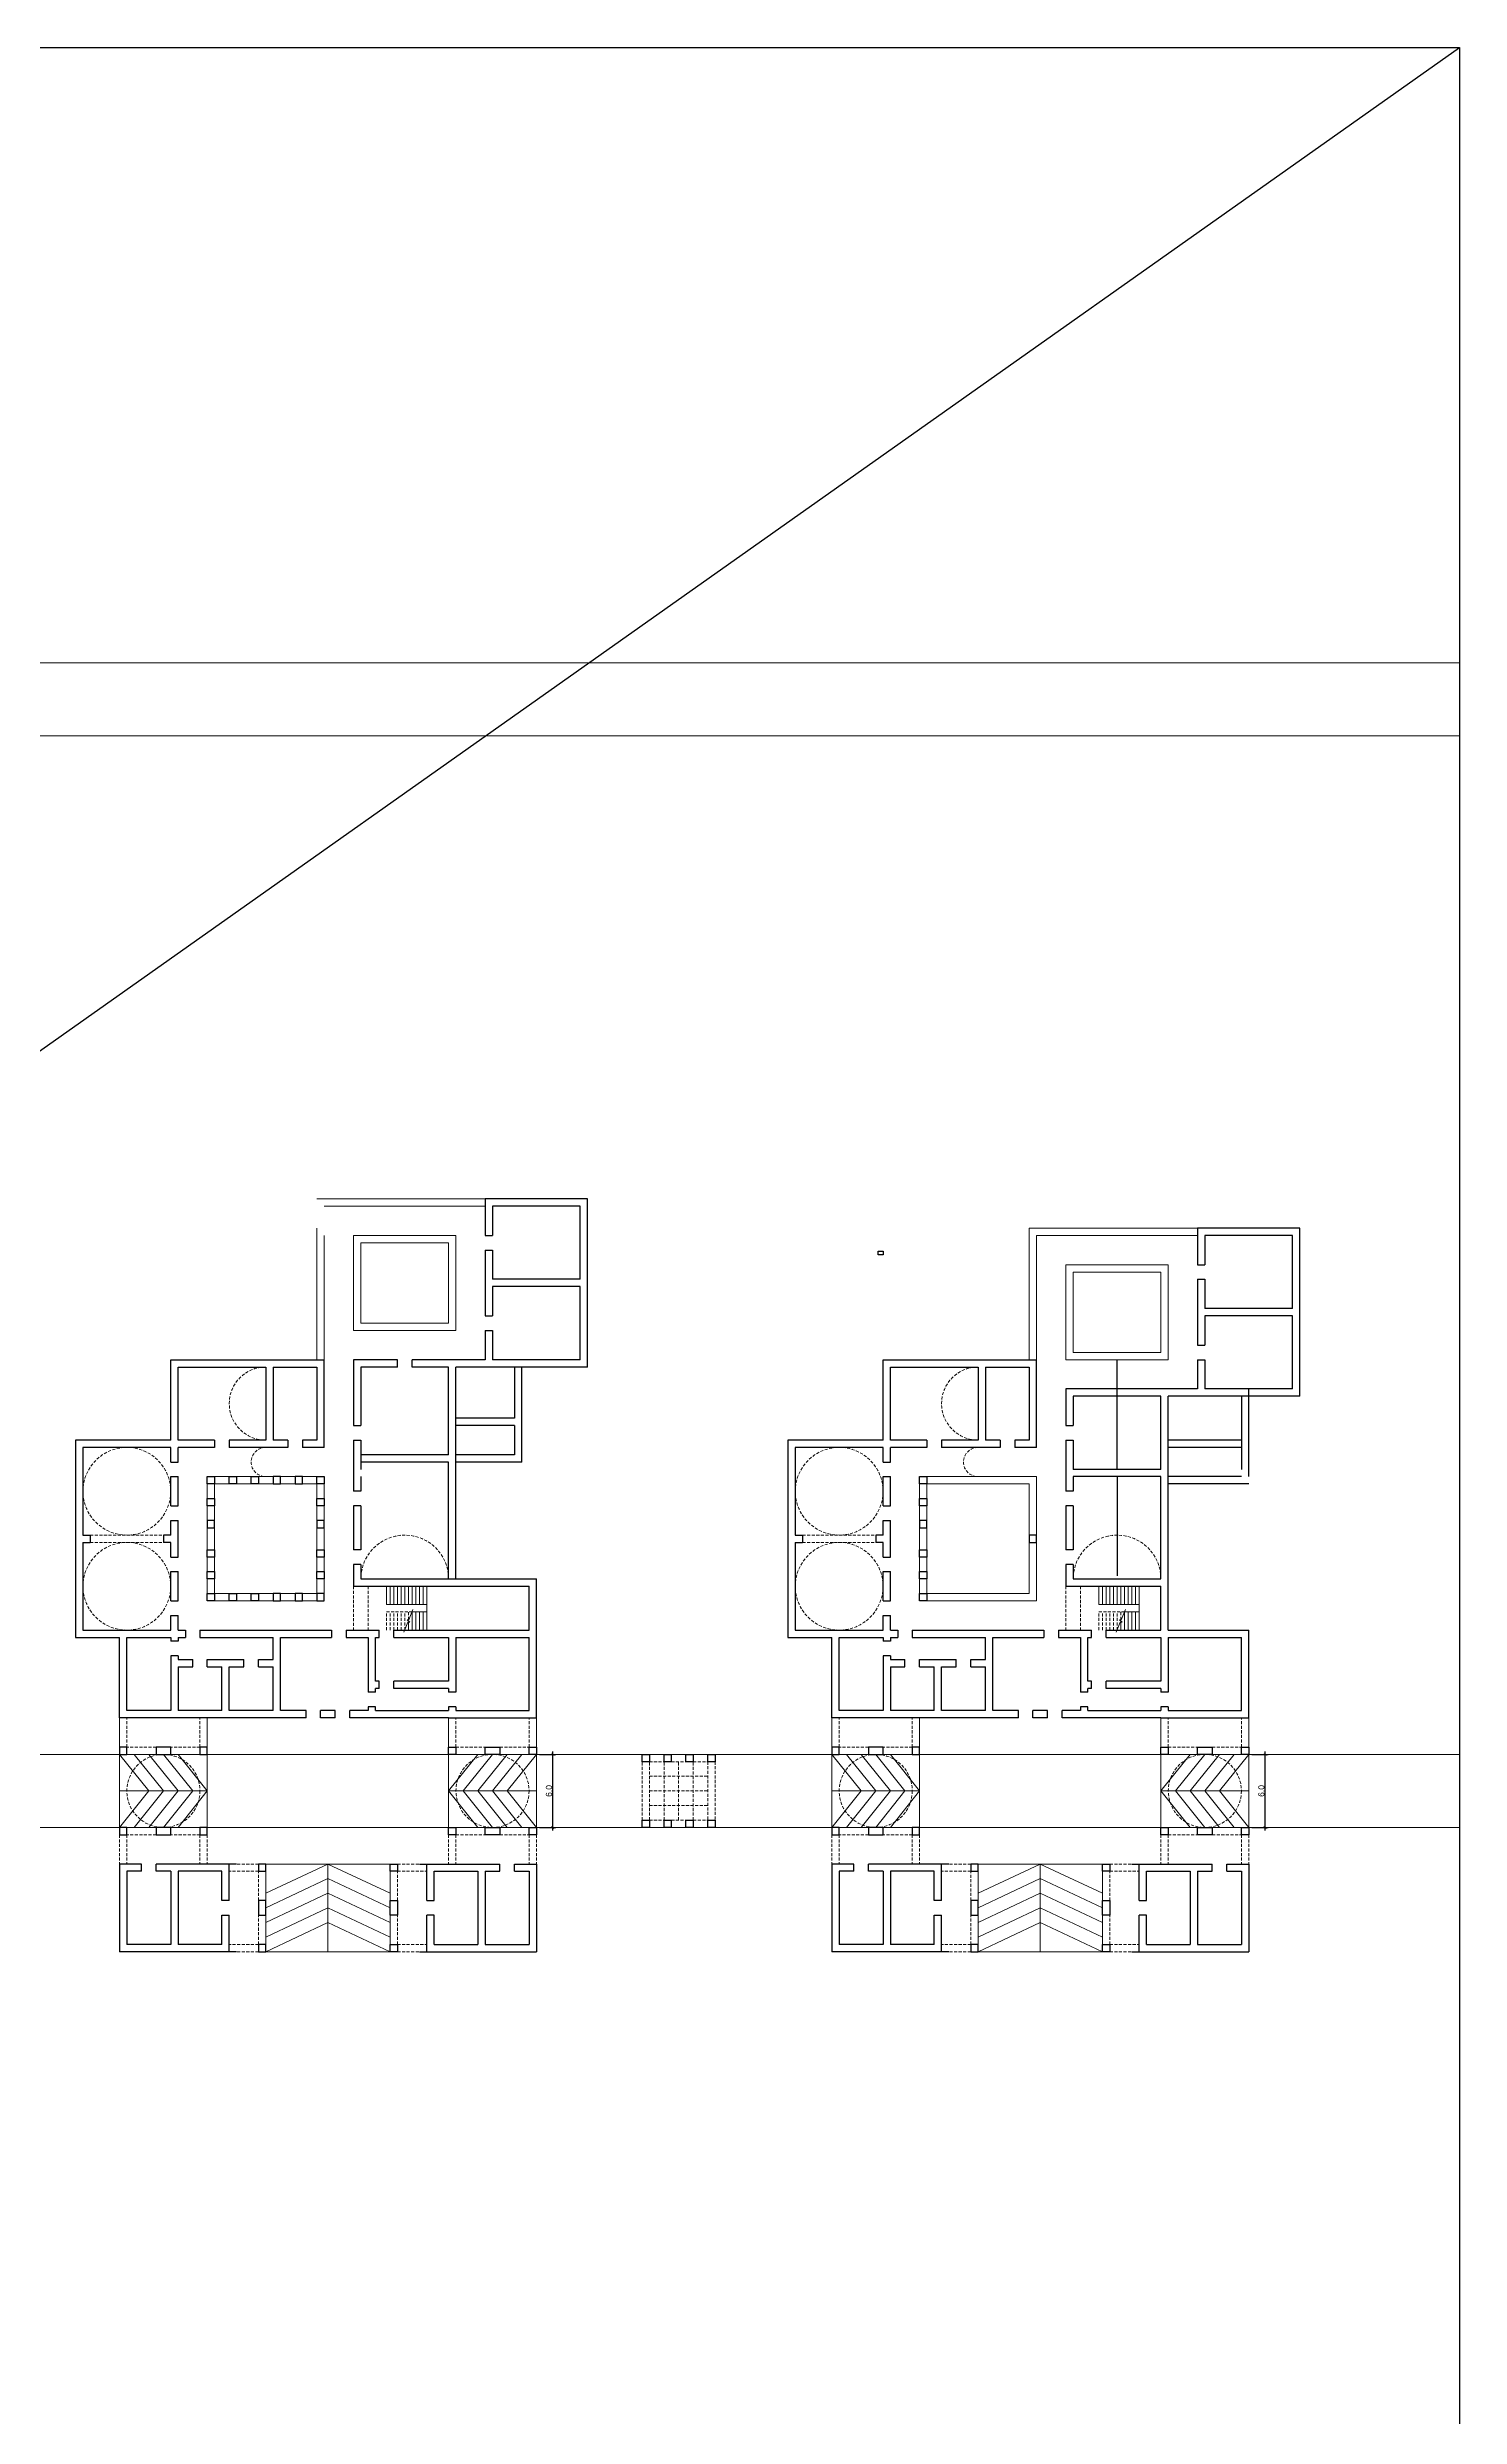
# Model space of a CAD drawing. Header units: millimetres. Extents: x 19 to 1404, y 22 to 319.
# Drawn here: x 1287.9 to 1403.8, y 124.1 to 318.6 of the extents above; entities that cross this region are included whole.
import ezdxf

# ---------------------------------------------------------------- set-up
doc = ezdxf.new("R2010")
doc.units = ezdxf.units.MM
doc.linetypes.add('HIDDEN', pattern=[0.375, 0.25, -0.125])
for name, color, linetype, lineweight in [('Above', 31, 'Continuous', 15), ('Elevation 1', 41, 'Continuous', 15), ('Road', 252, 'Continuous', 13), ('Wall', 42, 'Continuous', 30)]:
    doc.layers.add(name, color=color, linetype=linetype, lineweight=lineweight)
doc.styles.add('1', font='arial.ttf')
doc.dimstyles.new('A3-100', dxfattribs={"dimtxt": 0.5, "dimasz": 0.25, "dimexe": 0.25, "dimexo": 0.25, "dimgap": 0.05, "dimtad": 1, "dimdec": 1, "dimzin": 0, "dimdsep": 46, "dimtxsty": '1', "dimblk": 'ARCHTICK', "dimcen": 0.1, "dimdle": 0.25, "dimclrd": 256, "dimclre": 256, "dimclrt": 256, "dimadec": 0, "dimazin": 0, "dimtfac": 1, "dimtdec": 1, "dimtofl": 0, "dimtmove": 0, "dimatfit": 3, "dimldrblk": 'ARCHTICK', "dimfxl": 1, "dimtfillclr": 256, "dimtolj": 1, "dimtzin": 0, "dimarcsym": 0})

# ---------------------------------------------------------------- blocks, each defined once
blk = doc.blocks.new('_ArchTick')
at = {"color": 0, "linetype": 'ByBlock', "const_width": 0.15}
blk.add_lwpolyline([(-0.5, -0.5), (0.5, 0.5)], dxfattribs=at)
blk = doc.blocks.new('*D13')
at = {"layer": 'Defpoints', "color": 0, "transparency": 16777216}
for p in [(1328.02, 178.47), (1329.36, 178.47), (1328.02, 172.47)]:
    blk.add_point(p, dxfattribs=at)
at = {"layer": 'Wall', "lineweight": -2, "transparency": 16777216}
for p, q in [((1328.27, 178.47), (1329.61, 178.47)), ((1329.36, 172.22), (1329.36, 178.72)), ((1328.27, 172.47), (1329.61, 172.47))]:
    blk.add_line(p, q, dxfattribs=at)
at = {"layer": 'Wall', "lineweight": -2, "transparency": 16777216, "xscale": 0.25, "yscale": 0.25, "zscale": 0.25}
for p, rotation in [((1329.36, 178.47), 90), ((1329.36, 172.47), 270)]:
    blk.add_blockref('_ArchTick', p, dxfattribs=dict(at, rotation=rotation))
at = {"layer": 'Wall', "transparency": 16777216, "insert": (1329.05, 175.47), "char_height": 0.5, "attachment_point": 5, "rotation": 90, "style": '1'}
blk.add_mtext('\\A1;6.0', dxfattribs=at)
blk = doc.blocks.new('*D25')
at = {"layer": 'Defpoints', "color": 0, "transparency": 16777216}
for p in [(1386.46, 178.47), (1387.8, 178.47), (1386.46, 172.47)]:
    blk.add_point(p, dxfattribs=at)
at = {"layer": 'Wall', "lineweight": -2, "transparency": 16777216}
for p, q in [((1386.71, 178.47), (1388.05, 178.47)), ((1387.8, 172.22), (1387.8, 178.72)), ((1386.71, 172.47), (1388.05, 172.47))]:
    blk.add_line(p, q, dxfattribs=at)
at = {"layer": 'Wall', "lineweight": -2, "transparency": 16777216, "xscale": 0.25, "yscale": 0.25, "zscale": 0.25}
for p, rotation in [((1387.8, 178.47), 90), ((1387.8, 172.47), 270)]:
    blk.add_blockref('_ArchTick', p, dxfattribs=dict(at, rotation=rotation))
at = {"layer": 'Wall', "transparency": 16777216, "insert": (1387.5, 175.47), "char_height": 0.5, "attachment_point": 5, "rotation": 90, "style": '1'}
blk.add_mtext('\\A1;6.0', dxfattribs=at)

msp = doc.modelspace()

# ---------------------------------------------------------------- linework, layer by layer
for p, q in [((983.76, 318.6), (1403.76, 318.6)), ((983.76, 21.6), (1403.76, 318.6)), ((1403.76, 318.6), (1403.76, 21.6))]:
    msp.add_line(p, q)
msp.add_lwpolyline([(1356.05, 219.78), (1356.47, 219.78), (1356.47, 219.49), (1356.05, 219.49)], close=True)
at = {"layer": 'Above', "linetype": 'HIDDEN'}
for p, q in [((1291.42, 196.47), (1297.36, 196.47)), ((1349.86, 196.47), (1355.8, 196.47)), ((1291.42, 195.87), (1297.42, 195.87)), ((1349.86, 195.87), (1355.86, 195.87)), ((1313.02, 192.27), (1313.02, 188.67)), ((1314.22, 192.27), (1314.22, 188.67)), ((1371.46, 192.27), (1371.46, 188.67)), ((1372.66, 192.27), (1372.66, 188.67)), ((1294.42, 179.07), (1294.42, 181.47)), ((1300.42, 179.07), (1300.42, 181.47)), ((1321.42, 179.07), (1321.42, 181.47)), ((1327.42, 179.07), (1327.42, 181.47)), ((1352.86, 179.07), (1352.86, 181.47)), ((1358.86, 179.07), (1358.86, 181.47)), ((1379.86, 179.07), (1379.86, 181.47)), ((1385.86, 179.07), (1385.86, 181.47)), ((1296.82, 179.07), (1294.42, 179.07)), ((1300.42, 179.07), (1298.02, 179.07)), ((1321.42, 179.07), (1323.82, 179.07)), ((1325.02, 179.07), (1327.42, 179.07)), ((1355.26, 179.07), (1352.86, 179.07)), ((1358.86, 179.07), (1356.46, 179.07)), ((1379.86, 179.07), (1382.26, 179.07)), ((1383.46, 179.07), (1385.86, 179.07)), ((1321.42, 178.47), (1323.82, 178.47)), ((1325.02, 178.47), (1327.42, 178.47)), ((1336.69, 173.07), (1336.69, 177.87)), ((1337.29, 178.47), (1338.49, 178.47)), ((1337.29, 173.07), (1337.29, 177.87)), ((1337.29, 177.87), (1338.49, 177.87)), ((1338.49, 173.07), (1338.49, 177.87)), ((1339.09, 178.47), (1340.29, 178.47)), ((1339.09, 177.87), (1340.29, 177.87)), ((1339.69, 173.07), (1339.69, 177.87)), ((1340.89, 178.47), (1342.09, 178.47)), ((1340.89, 177.87), (1342.09, 177.87)), ((1340.89, 173.07), (1340.89, 177.87)), ((1342.09, 177.87), (1342.09, 173.07)), ((1342.69, 177.87), (1342.69, 173.07)), ((1379.86, 178.47), (1382.26, 178.47)), ((1383.46, 178.47), (1385.86, 178.47)), ((1337.29, 176.67), (1342.09, 176.67)), ((1337.29, 175.47), (1342.09, 175.47)), ((1337.29, 174.27), (1342.09, 174.27)), ((1293.82, 171.87), (1293.82, 169.47)), ((1296.82, 171.87), (1294.42, 171.87)), ((1294.42, 171.87), (1294.42, 169.47)), ((1300.42, 171.87), (1298.02, 171.87)), ((1300.42, 171.87), (1300.42, 169.47)), ((1301.02, 171.87), (1301.02, 169.47)), ((1320.82, 171.87), (1320.82, 169.47)), ((1321.42, 171.87), (1323.82, 171.87)), ((1321.42, 171.87), (1321.42, 169.47)), ((1325.02, 171.87), (1327.42, 171.87)), ((1327.42, 171.87), (1327.42, 169.47)), ((1328.02, 171.87), (1328.02, 169.47)), ((1337.29, 173.07), (1338.49, 173.07)), ((1337.29, 172.47), (1338.49, 172.47)), ((1339.09, 173.07), (1340.29, 173.07)), ((1339.09, 172.47), (1340.29, 172.47)), ((1340.89, 173.07), (1342.09, 173.07)), ((1340.89, 172.47), (1342.09, 172.47)), ((1352.26, 171.87), (1352.26, 169.47)), ((1355.26, 171.87), (1352.86, 171.87)), ((1352.86, 171.87), (1352.86, 169.47)), ((1358.86, 171.87), (1356.46, 171.87)), ((1358.86, 171.87), (1358.86, 169.47)), ((1359.46, 171.87), (1359.46, 169.47)), ((1379.26, 171.87), (1379.26, 169.47)), ((1379.86, 171.87), (1382.26, 171.87)), ((1379.86, 171.87), (1379.86, 169.47)), ((1383.46, 171.87), (1385.86, 171.87)), ((1385.86, 171.87), (1385.86, 169.47)), ((1386.46, 171.87), (1386.46, 169.47)), ((1305.22, 169.47), (1302.82, 169.47)), ((1316.62, 169.47), (1319.02, 169.47)), ((1363.66, 169.47), (1361.26, 169.47)), ((1375.06, 169.47), (1377.46, 169.47)), ((1305.22, 168.87), (1302.82, 168.87)), ((1305.22, 166.47), (1305.22, 168.87)), ((1316.62, 166.47), (1316.62, 168.87)), ((1316.62, 168.87), (1319.02, 168.87)), ((1363.66, 168.87), (1361.26, 168.87)), ((1363.66, 166.47), (1363.66, 168.87)), ((1375.06, 166.47), (1375.06, 168.87)), ((1375.06, 168.87), (1377.46, 168.87)), ((1305.22, 162.87), (1305.22, 165.27)), ((1316.62, 162.87), (1316.62, 165.27)), ((1363.66, 162.87), (1363.66, 165.27)), ((1375.06, 162.87), (1375.06, 165.27)), ((1305.22, 162.87), (1302.82, 162.87)), ((1305.22, 162.27), (1302.82, 162.27)), ((1316.62, 162.87), (1319.02, 162.87)), ((1316.62, 162.27), (1319.02, 162.27)), ((1363.66, 162.87), (1361.26, 162.87)), ((1363.66, 162.27), (1361.26, 162.27)), ((1375.06, 162.87), (1377.46, 162.87)), ((1375.06, 162.27), (1377.46, 162.27))]:
    msp.add_line(p, q, dxfattribs=at)
for centre, radius in [((1294.42, 200.07), 3.6), ((1352.86, 200.07), 3.6), ((1294.42, 192.27), 3.6), ((1352.86, 192.27), 3.6), ((1297.42, 175.47), 3), ((1324.42, 175.47), 3), ((1355.86, 175.47), 3), ((1382.86, 175.47), 3)]:
    msp.add_circle(centre, radius, dxfattribs=at)
for centre, radius, start, end in [((1305.82, 207.27), 3, 90, 270), ((1364.26, 207.27), 3, 90, 270), ((1305.82, 202.47), 1.2, 90, 270), ((1364.26, 202.47), 1.2, 90, 270), ((1317.22, 192.87), 3.6, 0, 180), ((1375.66, 192.87), 3.6, 0, 180)]:
    msp.add_arc(centre, radius, start, end, dxfattribs=at)
at = {"layer": 'Elevation 1'}
for p, q in [((1323.82, 224.07), (1310.02, 224.07)), ((1323.82, 223.47), (1310.62, 223.47)), ((1310.02, 210.87), (1310.02, 221.67)), ((1310.62, 210.87), (1310.62, 221.07)), ((1321.42, 221.07), (1313.02, 221.07)), ((1313.02, 213.27), (1313.02, 221.07)), ((1320.82, 220.47), (1313.62, 220.47)), ((1313.62, 213.87), (1313.62, 220.47)), ((1320.82, 213.87), (1320.82, 220.47)), ((1321.42, 213.27), (1321.42, 221.07)), ((1368.46, 210.87), (1368.46, 221.67)), ((1382.26, 221.67), (1368.46, 221.67)), ((1382.26, 221.07), (1369.06, 221.07)), ((1369.06, 210.87), (1369.06, 221.07)), ((1379.86, 218.67), (1371.46, 218.67)), ((1371.46, 210.87), (1371.46, 218.67)), ((1379.26, 218.07), (1372.06, 218.07)), ((1372.06, 211.47), (1372.06, 218.07)), ((1379.26, 211.47), (1379.26, 218.07)), ((1379.86, 210.87), (1379.86, 218.67)), ((1321.42, 213.27), (1313.02, 213.27)), ((1320.82, 213.87), (1313.62, 213.87)), ((1379.86, 210.87), (1371.46, 210.87)), ((1379.26, 211.47), (1372.06, 211.47)), ((1301.02, 201.27), (1310.62, 201.27)), ((1301.02, 191.07), (1301.02, 201.27)), ((1301.62, 200.67), (1310.02, 200.67)), ((1301.62, 191.67), (1301.62, 200.67)), ((1310.02, 200.67), (1310.02, 191.67)), ((1310.62, 201.27), (1310.62, 191.07)), ((1359.46, 201.27), (1369.06, 201.27)), ((1359.46, 191.07), (1359.46, 201.27)), ((1360.06, 200.67), (1368.46, 200.67)), ((1360.06, 191.67), (1360.06, 200.67)), ((1368.46, 200.67), (1368.46, 191.67)), ((1369.06, 201.27), (1369.06, 191.07)), ((1310.62, 191.07), (1301.02, 191.07)), ((1310.02, 191.67), (1301.62, 191.67)), ((1315.72, 190.77), (1315.72, 192.27)), ((1315.72, 190.77), (1319.02, 190.77)), ((1316.02, 190.77), (1316.02, 192.27)), ((1316.32, 190.77), (1316.32, 192.27)), ((1316.62, 190.77), (1316.62, 192.27)), ((1316.92, 190.77), (1316.92, 192.27)), ((1317.22, 190.77), (1317.22, 192.27)), ((1317.52, 190.77), (1317.52, 192.27)), ((1317.82, 190.77), (1317.82, 192.27)), ((1318.12, 190.77), (1318.12, 192.27)), ((1318.42, 190.77), (1318.42, 192.27)), ((1318.72, 190.77), (1318.72, 192.27)), ((1319.02, 188.67), (1319.02, 192.27)), ((1369.06, 191.07), (1359.46, 191.07)), ((1368.46, 191.67), (1360.06, 191.67)), ((1374.16, 190.77), (1374.16, 192.27)), ((1374.16, 190.77), (1377.46, 190.77)), ((1374.46, 190.77), (1374.46, 192.27)), ((1374.76, 190.77), (1374.76, 192.27)), ((1375.06, 190.77), (1375.06, 192.27)), ((1375.36, 190.77), (1375.36, 192.27)), ((1375.66, 190.77), (1375.66, 192.27)), ((1375.96, 190.77), (1375.96, 192.27)), ((1376.26, 190.77), (1376.26, 192.27)), ((1376.56, 190.77), (1376.56, 192.27)), ((1376.86, 190.77), (1376.86, 192.27)), ((1377.16, 190.77), (1377.16, 192.27)), ((1377.46, 188.67), (1377.46, 192.27)), ((1317.52, 188.67), (1317.52, 189.33)), ((1317.82, 190.17), (1319.02, 190.17)), ((1317.82, 188.67), (1317.82, 190.17)), ((1318.12, 188.67), (1318.12, 190.17)), ((1318.42, 188.67), (1318.42, 190.17)), ((1318.72, 188.67), (1318.72, 190.17)), ((1375.96, 188.67), (1375.96, 189.33)), ((1376.26, 190.17), (1377.46, 190.17)), ((1376.26, 188.67), (1376.26, 190.17)), ((1376.56, 188.67), (1376.56, 190.17)), ((1376.86, 188.67), (1376.86, 190.17)), ((1377.16, 188.67), (1377.16, 190.17)), ((1293.82, 179.07), (1293.82, 181.47)), ((1301.02, 179.07), (1301.02, 181.47)), ((1320.82, 179.07), (1320.82, 181.47)), ((1328.02, 179.07), (1328.02, 181.47)), ((1352.26, 179.07), (1352.26, 181.47)), ((1359.46, 179.07), (1359.46, 181.47)), ((1379.26, 179.07), (1379.26, 181.47)), ((1386.46, 179.07), (1386.46, 181.47)), ((1296.82, 178.47), (1294.42, 178.47)), ((1300.42, 178.47), (1298.02, 178.47)), ((1301.02, 172.47), (1301.02, 178.47)), ((1320.82, 172.47), (1320.82, 178.47)), ((1355.26, 178.47), (1352.86, 178.47)), ((1358.86, 178.47), (1356.46, 178.47)), ((1359.46, 172.47), (1359.46, 178.47)), ((1379.26, 172.47), (1379.26, 178.47)), ((1296.82, 172.47), (1294.42, 172.47)), ((1300.42, 172.47), (1298.02, 172.47)), ((1321.42, 172.47), (1323.82, 172.47)), ((1325.02, 172.47), (1327.42, 172.47)), ((1355.26, 172.47), (1352.86, 172.47)), ((1358.86, 172.47), (1356.46, 172.47)), ((1379.86, 172.47), (1382.26, 172.47)), ((1383.46, 172.47), (1385.86, 172.47)), ((1305.82, 169.47), (1316.02, 169.47)), ((1364.26, 169.47), (1374.46, 169.47)), ((1305.82, 166.47), (1305.82, 168.87)), ((1316.02, 166.47), (1316.02, 168.87)), ((1364.26, 166.47), (1364.26, 168.87)), ((1374.46, 166.47), (1374.46, 168.87)), ((1305.82, 162.87), (1305.82, 165.27)), ((1316.02, 162.87), (1316.02, 165.27)), ((1364.26, 162.87), (1364.26, 165.27)), ((1374.46, 162.87), (1374.46, 165.27))]:
    msp.add_line(p, q, dxfattribs=at)
at = {"layer": 'Elevation 1', "linetype": 'HIDDEN'}
for p, q in [((1315.72, 190.17), (1317.82, 190.17)), ((1315.72, 188.67), (1315.72, 190.17)), ((1316.02, 188.67), (1316.02, 190.17)), ((1316.32, 188.67), (1316.32, 190.17)), ((1316.62, 188.67), (1316.62, 190.17)), ((1316.92, 188.67), (1316.92, 190.17)), ((1317.22, 188.67), (1317.22, 190.17)), ((1317.52, 189.52), (1317.52, 190.17)), ((1374.16, 190.17), (1376.26, 190.17)), ((1374.16, 188.67), (1374.16, 190.17)), ((1374.46, 188.67), (1374.46, 190.17)), ((1374.76, 188.67), (1374.76, 190.17)), ((1375.06, 188.67), (1375.06, 190.17)), ((1375.36, 188.67), (1375.36, 190.17)), ((1375.66, 188.67), (1375.66, 190.17)), ((1375.96, 189.52), (1375.96, 190.17))]:
    msp.add_line(p, q, dxfattribs=at)
at = {"layer": 'Elevation 1', "linetype": 'Continuous'}
for points in [[(1317.15, 188.49), (1317.48, 189.33), (1317.63, 189.33), (1317.41, 189.52), (1317.56, 189.52), (1317.89, 190.36)], [(1375.59, 188.49), (1375.92, 189.33), (1376.07, 189.33), (1375.85, 189.52), (1376, 189.52), (1376.34, 190.36)]]:
    msp.add_lwpolyline(points, dxfattribs=at)
at = {"layer": 'Road'}
for p, q in [((983.76, 268.09), (1403.76, 268.09)), ((983.76, 262.09), (1403.76, 262.09)), ((983.76, 178.47), (1403.76, 178.47)), ((1293.82, 178.47), (1293.82, 172.47)), ((1328.02, 178.47), (1328.02, 172.47)), ((1352.26, 178.47), (1352.26, 172.47)), ((1386.46, 178.47), (1386.46, 172.47)), ((1293.82, 175.47), (1301.02, 175.47)), ((1328.02, 175.47), (1320.82, 175.47)), ((1352.26, 175.47), (1359.46, 175.47)), ((1386.46, 175.47), (1379.26, 175.47)), ((1310.92, 162.27), (1310.92, 169.47)), ((1369.36, 162.27), (1369.36, 169.47)), ((1305.82, 162.27), (1316.02, 162.27)), ((1364.26, 162.27), (1374.46, 162.27))]:
    msp.add_line(p, q, dxfattribs=at)
for points in [[(1293.82, 178.47), (1296.22, 175.47), (1293.82, 172.47)], [(1295.02, 178.47), (1297.42, 175.47), (1295.02, 172.47)], [(1296.22, 178.47), (1298.62, 175.47), (1296.22, 172.47)], [(1297.42, 178.47), (1299.82, 175.47), (1297.42, 172.47)], [(1298.62, 178.47), (1301.02, 175.47), (1298.62, 172.47)], [(1323.22, 178.47), (1320.82, 175.47), (1323.22, 172.47)], [(1324.42, 178.47), (1322.02, 175.47), (1324.42, 172.47)], [(1325.62, 178.47), (1323.22, 175.47), (1325.62, 172.47)], [(1326.82, 178.47), (1324.42, 175.47), (1326.82, 172.47)], [(1328.02, 178.47), (1325.62, 175.47), (1328.02, 172.47)], [(1352.26, 178.47), (1354.66, 175.47), (1352.26, 172.47)], [(1353.46, 178.47), (1355.86, 175.47), (1353.46, 172.47)], [(1354.66, 178.47), (1357.06, 175.47), (1354.66, 172.47)], [(1355.86, 178.47), (1358.26, 175.47), (1355.86, 172.47)], [(1357.06, 178.47), (1359.46, 175.47), (1357.06, 172.47)], [(1381.66, 178.47), (1379.26, 175.47), (1381.66, 172.47)], [(1382.86, 178.47), (1380.46, 175.47), (1382.86, 172.47)], [(1384.06, 178.47), (1381.66, 175.47), (1384.06, 172.47)], [(1385.26, 178.47), (1382.86, 175.47), (1385.26, 172.47)], [(1386.46, 178.47), (1384.06, 175.47), (1386.46, 172.47)], [(1305.82, 167.07), (1310.92, 169.47), (1316.02, 167.07)], [(1364.26, 167.07), (1369.36, 169.47), (1374.46, 167.07)], [(1305.82, 165.87), (1310.92, 168.27), (1316.02, 165.87)], [(1364.26, 165.87), (1369.36, 168.27), (1374.46, 165.87)], [(1305.82, 164.67), (1310.92, 167.07), (1316.02, 164.67)], [(1305.82, 163.47), (1310.92, 165.87), (1316.02, 163.47)], [(1364.26, 164.67), (1369.36, 167.07), (1374.46, 164.67)], [(1364.26, 163.47), (1369.36, 165.87), (1374.46, 163.47)], [(1305.82, 162.27), (1310.92, 164.67), (1316.02, 162.27)], [(1364.26, 162.27), (1369.36, 164.67), (1374.46, 162.27)]]:
    msp.add_lwpolyline(points, dxfattribs=at)
msp.add_lwpolyline([(1403.76, 172.47), (1206.78, 172.47, 0.377321), (1201.82, 168.11), (1197.69, 135.95), (1194.22, 109.74), (1178.41, 21.6)], format="xyb", dxfattribs=at)
at = {"layer": 'Wall'}
for p, q in [((1332.22, 224.07), (1323.82, 224.07)), ((1323.82, 224.07), (1323.82, 221.07)), ((1332.22, 210.27), (1332.22, 224.07)), ((1324.42, 223.47), (1324.42, 221.07)), ((1331.62, 223.47), (1324.42, 223.47)), ((1331.62, 217.47), (1331.62, 223.47)), ((1323.82, 221.07), (1324.42, 221.07)), ((1323.82, 219.87), (1323.82, 214.47)), ((1323.82, 219.87), (1324.42, 219.87)), ((1324.42, 219.87), (1324.42, 217.47)), ((1390.66, 221.67), (1382.26, 221.67)), ((1382.26, 221.67), (1382.26, 218.67)), ((1382.86, 221.07), (1382.86, 218.67)), ((1390.06, 221.07), (1382.86, 221.07)), ((1390.06, 215.07), (1390.06, 221.07)), ((1390.66, 207.87), (1390.66, 221.67)), ((1382.26, 218.67), (1382.86, 218.67)), ((1331.62, 217.47), (1324.42, 217.47)), ((1324.42, 216.87), (1324.42, 214.47)), ((1331.62, 216.87), (1324.42, 216.87)), ((1331.62, 210.87), (1331.62, 216.87)), ((1382.26, 217.47), (1382.26, 212.07)), ((1382.26, 217.47), (1382.86, 217.47)), ((1382.86, 217.47), (1382.86, 215.07)), ((1323.82, 214.47), (1324.42, 214.47)), ((1390.06, 215.07), (1382.86, 215.07)), ((1382.86, 214.47), (1382.86, 212.07)), ((1390.06, 214.47), (1382.86, 214.47)), ((1390.06, 208.47), (1390.06, 214.47)), ((1323.82, 213.27), (1323.82, 210.87)), ((1323.82, 213.27), (1324.42, 213.27)), ((1324.42, 213.27), (1324.42, 210.87)), ((1382.26, 212.07), (1382.86, 212.07)), ((1298.02, 204.27), (1298.02, 210.87)), ((1298.02, 210.87), (1310.62, 210.87)), ((1298.62, 204.27), (1298.62, 210.27)), ((1298.62, 210.27), (1305.82, 210.27)), ((1305.82, 210.27), (1305.82, 204.27)), ((1306.42, 210.27), (1310.02, 210.27)), ((1306.42, 210.27), (1306.42, 204.27)), ((1310.02, 210.27), (1310.02, 204.27)), ((1310.62, 203.67), (1310.62, 210.87)), ((1313.02, 210.87), (1313.02, 205.47)), ((1316.62, 210.87), (1313.02, 210.87)), ((1313.62, 210.27), (1313.62, 205.47)), ((1316.62, 210.27), (1313.62, 210.27)), ((1316.62, 210.27), (1316.62, 210.87)), ((1323.82, 210.87), (1317.82, 210.87)), ((1317.82, 210.27), (1317.82, 210.87)), ((1320.82, 210.27), (1317.82, 210.27)), ((1320.82, 203.07), (1320.82, 210.27)), ((1332.22, 210.27), (1321.42, 210.27)), ((1321.42, 192.87), (1321.42, 210.27)), ((1331.62, 210.87), (1324.42, 210.87)), ((1326.22, 210.27), (1326.22, 206.07)), ((1326.82, 202.47), (1326.82, 210.27)), ((1356.46, 204.27), (1356.46, 210.87)), ((1356.46, 210.87), (1369.06, 210.87)), ((1357.06, 204.27), (1357.06, 210.27)), ((1357.06, 210.27), (1364.26, 210.27)), ((1364.26, 210.27), (1364.26, 204.27)), ((1364.86, 210.27), (1368.46, 210.27)), ((1364.86, 210.27), (1364.86, 204.27)), ((1368.46, 210.27), (1368.46, 204.27)), ((1369.06, 203.67), (1369.06, 210.87)), ((1375.66, 201.87), (1375.66, 210.87)), ((1382.26, 210.87), (1382.26, 208.47)), ((1382.26, 210.87), (1382.86, 210.87)), ((1382.86, 210.87), (1382.86, 208.47)), ((1382.26, 208.47), (1371.46, 208.47)), ((1371.46, 208.47), (1371.46, 205.47)), ((1390.06, 208.47), (1382.86, 208.47)), ((1386.46, 201.27), (1386.46, 208.47)), ((1372.06, 207.87), (1372.06, 205.47)), ((1379.26, 207.87), (1372.06, 207.87)), ((1379.26, 201.87), (1379.26, 207.87)), ((1379.86, 188.67), (1379.86, 207.87)), ((1390.66, 207.87), (1379.86, 207.87)), ((1385.86, 207.87), (1385.86, 201.87)), ((1298.02, 204.27), (1290.22, 204.27)), ((1290.22, 204.27), (1290.22, 188.07)), ((1301.62, 204.27), (1298.62, 204.27)), ((1301.62, 204.27), (1301.62, 203.67)), ((1305.82, 204.27), (1302.82, 204.27)), ((1302.82, 204.27), (1302.82, 203.67)), ((1307.62, 204.27), (1306.42, 204.27)), ((1307.62, 204.27), (1307.62, 203.67)), ((1310.02, 204.27), (1308.82, 204.27)), ((1308.82, 204.27), (1308.82, 203.67)), ((1313.02, 205.47), (1313.62, 205.47)), ((1313.02, 204.27), (1313.02, 200.07)), ((1313.02, 204.27), (1313.62, 204.27)), ((1313.62, 204.27), (1313.62, 201.87)), ((1326.22, 206.07), (1321.42, 206.07)), ((1326.22, 205.47), (1321.42, 205.47)), ((1326.22, 205.47), (1326.22, 203.07)), ((1356.46, 204.27), (1348.66, 204.27)), ((1348.66, 204.27), (1348.66, 188.07)), ((1360.06, 204.27), (1357.06, 204.27)), ((1360.06, 204.27), (1360.06, 203.67)), ((1364.26, 204.27), (1361.26, 204.27)), ((1361.26, 204.27), (1361.26, 203.67)), ((1366.06, 204.27), (1364.86, 204.27)), ((1366.06, 204.27), (1366.06, 203.67)), ((1368.46, 204.27), (1367.26, 204.27)), ((1367.26, 204.27), (1367.26, 203.67)), ((1371.46, 205.47), (1372.06, 205.47)), ((1371.46, 204.27), (1371.46, 200.07)), ((1371.46, 204.27), (1372.06, 204.27)), ((1372.06, 204.27), (1372.06, 201.87)), ((1385.86, 204.27), (1379.86, 204.27)), ((1298.02, 203.67), (1290.82, 203.67)), ((1290.82, 203.67), (1290.82, 196.47)), ((1298.02, 202.47), (1298.02, 203.67)), ((1298.02, 202.47), (1298.62, 202.47)), ((1298.62, 202.47), (1298.62, 203.67)), ((1301.62, 203.67), (1298.62, 203.67)), ((1307.62, 203.67), (1302.82, 203.67)), ((1310.62, 203.67), (1308.82, 203.67)), ((1320.82, 203.07), (1313.62, 203.07)), ((1320.82, 202.47), (1313.62, 202.47)), ((1320.82, 192.87), (1320.82, 202.47)), ((1326.22, 203.07), (1321.42, 203.07)), ((1326.82, 202.47), (1321.42, 202.47)), ((1356.46, 203.67), (1349.26, 203.67)), ((1349.26, 203.67), (1349.26, 196.47)), ((1356.46, 202.47), (1356.46, 203.67)), ((1356.46, 202.47), (1357.06, 202.47)), ((1357.06, 202.47), (1357.06, 203.67)), ((1360.06, 203.67), (1357.06, 203.67)), ((1366.06, 203.67), (1361.26, 203.67)), ((1369.06, 203.67), (1367.26, 203.67)), ((1385.86, 203.67), (1379.86, 203.67)), ((1298.02, 198.87), (1298.02, 201.27)), ((1298.02, 201.27), (1298.62, 201.27)), ((1298.62, 198.87), (1298.62, 201.27)), ((1313.62, 201.27), (1313.62, 200.07)), ((1356.46, 198.87), (1356.46, 201.27)), ((1356.46, 201.27), (1357.06, 201.27)), ((1357.06, 198.87), (1357.06, 201.27)), ((1379.26, 201.87), (1372.06, 201.87)), ((1379.26, 201.27), (1372.06, 201.27)), ((1372.06, 201.27), (1372.06, 200.07)), ((1375.66, 201.27), (1375.66, 193.14)), ((1379.26, 192.87), (1379.26, 201.27)), ((1385.86, 201.27), (1379.86, 201.27)), ((1386.46, 200.67), (1379.86, 200.67)), ((1298.02, 198.87), (1298.62, 198.87)), ((1313.62, 200.07), (1313.02, 200.07)), ((1313.02, 198.87), (1313.02, 195.27)), ((1313.62, 198.87), (1313.02, 198.87)), ((1313.62, 198.87), (1313.62, 195.27)), ((1356.46, 198.87), (1357.06, 198.87)), ((1372.06, 200.07), (1371.46, 200.07)), ((1371.46, 198.87), (1371.46, 195.27)), ((1372.06, 198.87), (1371.46, 198.87)), ((1372.06, 198.87), (1372.06, 195.27)), ((1290.82, 196.47), (1291.42, 196.47)), ((1291.42, 196.47), (1291.42, 195.87)), ((1297.42, 196.47), (1297.42, 195.87)), ((1298.02, 196.47), (1297.42, 196.47)), ((1298.02, 196.47), (1298.02, 197.67)), ((1298.02, 197.67), (1298.62, 197.67)), ((1298.62, 194.67), (1298.62, 197.67)), ((1349.26, 196.47), (1349.86, 196.47)), ((1349.86, 196.47), (1349.86, 195.87)), ((1355.86, 196.47), (1355.86, 195.87)), ((1356.46, 196.47), (1355.86, 196.47)), ((1356.46, 196.47), (1356.46, 197.67)), ((1356.46, 197.67), (1357.06, 197.67)), ((1357.06, 194.67), (1357.06, 197.67)), ((1290.82, 195.87), (1290.82, 188.67)), ((1290.82, 195.87), (1291.42, 195.87)), ((1298.02, 195.87), (1297.42, 195.87)), ((1298.02, 194.67), (1298.02, 195.87)), ((1298.02, 194.67), (1298.62, 194.67)), ((1313.62, 195.27), (1313.02, 195.27)), ((1349.26, 195.87), (1349.26, 188.67)), ((1349.26, 195.87), (1349.86, 195.87)), ((1356.46, 195.87), (1355.86, 195.87)), ((1356.46, 194.67), (1356.46, 195.87)), ((1356.46, 194.67), (1357.06, 194.67)), ((1372.06, 195.27), (1371.46, 195.27)), ((1298.02, 191.07), (1298.02, 193.47)), ((1298.02, 193.47), (1298.62, 193.47)), ((1298.62, 191.07), (1298.62, 193.47)), ((1313.02, 194.07), (1313.02, 192.27)), ((1313.62, 194.07), (1313.02, 194.07)), ((1313.62, 194.07), (1313.62, 192.87)), ((1313.62, 192.87), (1328.02, 192.87)), ((1328.02, 188.67), (1328.02, 192.87)), ((1356.46, 191.07), (1356.46, 193.47)), ((1356.46, 193.47), (1357.06, 193.47)), ((1357.06, 191.07), (1357.06, 193.47)), ((1371.46, 194.07), (1371.46, 192.27)), ((1372.06, 194.07), (1371.46, 194.07)), ((1372.06, 194.07), (1372.06, 192.87)), ((1372.06, 192.87), (1379.26, 192.87)), ((1298.02, 191.07), (1298.62, 191.07)), ((1313.02, 192.27), (1327.42, 192.27)), ((1327.42, 188.67), (1327.42, 192.27)), ((1356.46, 191.07), (1357.06, 191.07)), ((1371.46, 192.27), (1379.26, 192.27)), ((1379.26, 188.67), (1379.26, 192.27)), ((1290.82, 188.67), (1298.02, 188.67)), ((1298.02, 188.67), (1298.02, 189.87)), ((1298.02, 189.87), (1298.62, 189.87)), ((1298.62, 188.67), (1298.62, 189.87)), ((1298.62, 188.67), (1299.22, 188.67)), ((1299.22, 188.67), (1299.22, 188.07)), ((1300.42, 188.67), (1311.22, 188.67)), ((1300.42, 188.67), (1300.42, 188.07)), ((1311.22, 188.67), (1311.22, 188.07)), ((1312.42, 188.67), (1315.12, 188.67)), ((1312.42, 188.67), (1312.42, 188.07)), ((1315.12, 188.07), (1315.12, 188.67)), ((1316.32, 188.07), (1316.32, 188.67)), ((1316.32, 188.67), (1327.42, 188.67)), ((1328.02, 181.47), (1328.02, 188.67)), ((1349.26, 188.67), (1356.46, 188.67)), ((1356.46, 188.67), (1356.46, 189.87)), ((1356.46, 189.87), (1357.06, 189.87)), ((1357.06, 188.67), (1357.06, 189.87)), ((1357.06, 188.67), (1357.66, 188.67)), ((1357.66, 188.67), (1357.66, 188.07)), ((1358.86, 188.67), (1369.66, 188.67)), ((1358.86, 188.67), (1358.86, 188.07)), ((1369.66, 188.67), (1369.66, 188.07)), ((1370.86, 188.67), (1373.56, 188.67)), ((1370.86, 188.67), (1370.86, 188.07)), ((1373.56, 188.07), (1373.56, 188.67)), ((1374.76, 188.07), (1374.76, 188.67)), ((1374.76, 188.67), (1379.26, 188.67)), ((1379.86, 188.67), (1386.46, 188.67)), ((1386.46, 181.47), (1386.46, 188.67)), ((1290.22, 188.07), (1293.82, 188.07)), ((1293.82, 181.47), (1293.82, 188.07)), ((1294.42, 188.07), (1298.02, 188.07)), ((1294.42, 182.07), (1294.42, 188.07)), ((1298.02, 188.07), (1298.02, 187.77)), ((1298.62, 187.77), (1298.02, 187.77)), ((1298.62, 188.07), (1299.22, 188.07)), ((1298.62, 188.07), (1298.62, 187.77)), ((1300.42, 188.07), (1306.42, 188.07)), ((1306.42, 186.27), (1306.42, 188.07)), ((1307.02, 188.07), (1311.22, 188.07)), ((1307.02, 182.07), (1307.02, 188.07)), ((1312.42, 188.07), (1314.22, 188.07)), ((1314.22, 188.07), (1314.22, 183.57)), ((1314.82, 184.47), (1314.82, 188.07)), ((1314.82, 188.07), (1315.12, 188.07)), ((1316.32, 188.07), (1320.82, 188.07)), ((1320.82, 188.07), (1320.82, 184.47)), ((1321.42, 188.07), (1321.42, 183.57)), ((1321.42, 188.07), (1327.42, 188.07)), ((1327.42, 182.07), (1327.42, 188.07)), ((1348.66, 188.07), (1352.26, 188.07)), ((1352.26, 181.47), (1352.26, 188.07)), ((1352.86, 188.07), (1356.46, 188.07)), ((1352.86, 182.07), (1352.86, 188.07)), ((1356.46, 188.07), (1356.46, 187.77)), ((1357.06, 187.77), (1356.46, 187.77)), ((1357.06, 188.07), (1357.66, 188.07)), ((1357.06, 188.07), (1357.06, 187.77)), ((1358.86, 188.07), (1364.86, 188.07)), ((1364.86, 186.27), (1364.86, 188.07)), ((1365.46, 188.07), (1369.66, 188.07)), ((1365.46, 182.07), (1365.46, 188.07)), ((1370.86, 188.07), (1372.66, 188.07)), ((1372.66, 188.07), (1372.66, 183.57)), ((1373.26, 184.47), (1373.26, 188.07)), ((1373.26, 188.07), (1373.56, 188.07)), ((1374.76, 188.07), (1379.26, 188.07)), ((1379.26, 188.07), (1379.26, 184.47)), ((1379.86, 188.07), (1379.86, 183.57)), ((1379.86, 188.07), (1385.86, 188.07)), ((1385.86, 182.07), (1385.86, 188.07)), ((1298.02, 186.57), (1298.02, 182.07)), ((1298.62, 186.57), (1298.02, 186.57)), ((1298.62, 186.57), (1298.62, 186.27)), ((1298.62, 186.27), (1299.82, 186.27)), ((1298.62, 185.67), (1298.62, 182.07)), ((1298.62, 185.67), (1299.82, 185.67)), ((1299.82, 185.67), (1299.82, 186.27)), ((1301.02, 186.27), (1304.02, 186.27)), ((1301.02, 185.67), (1301.02, 186.27)), ((1301.02, 185.67), (1302.22, 185.67)), ((1302.22, 182.07), (1302.22, 185.67)), ((1302.82, 185.67), (1304.02, 185.67)), ((1302.82, 182.07), (1302.82, 185.67)), ((1304.02, 185.67), (1304.02, 186.27)), ((1305.22, 186.27), (1306.42, 186.27)), ((1305.22, 185.67), (1305.22, 186.27)), ((1305.22, 185.67), (1306.42, 185.67)), ((1306.42, 182.07), (1306.42, 185.67)), ((1356.46, 186.57), (1356.46, 182.07)), ((1357.06, 186.57), (1356.46, 186.57)), ((1357.06, 186.57), (1357.06, 186.27)), ((1357.06, 186.27), (1358.26, 186.27)), ((1357.06, 185.67), (1357.06, 182.07)), ((1357.06, 185.67), (1358.26, 185.67)), ((1358.26, 185.67), (1358.26, 186.27)), ((1359.46, 186.27), (1362.46, 186.27)), ((1359.46, 185.67), (1359.46, 186.27)), ((1359.46, 185.67), (1360.66, 185.67)), ((1360.66, 182.07), (1360.66, 185.67)), ((1361.26, 185.67), (1362.46, 185.67)), ((1361.26, 182.07), (1361.26, 185.67)), ((1362.46, 185.67), (1362.46, 186.27)), ((1363.66, 186.27), (1364.86, 186.27)), ((1363.66, 185.67), (1363.66, 186.27)), ((1363.66, 185.67), (1364.86, 185.67)), ((1364.86, 182.07), (1364.86, 185.67)), ((1314.82, 183.57), (1314.22, 183.57)), ((1315.12, 184.47), (1314.82, 184.47)), ((1315.12, 183.87), (1314.82, 183.87)), ((1314.82, 183.57), (1314.82, 183.87)), ((1315.12, 183.87), (1315.12, 184.47)), ((1320.82, 184.47), (1316.32, 184.47)), ((1316.32, 183.87), (1316.32, 184.47)), ((1320.82, 183.87), (1316.32, 183.87)), ((1320.82, 183.87), (1320.82, 183.57)), ((1321.42, 183.57), (1320.82, 183.57)), ((1373.26, 183.57), (1372.66, 183.57)), ((1373.56, 184.47), (1373.26, 184.47)), ((1373.56, 183.87), (1373.26, 183.87)), ((1373.26, 183.57), (1373.26, 183.87)), ((1373.56, 183.87), (1373.56, 184.47)), ((1379.26, 184.47), (1374.76, 184.47)), ((1374.76, 183.87), (1374.76, 184.47)), ((1379.26, 183.87), (1374.76, 183.87)), ((1379.26, 183.87), (1379.26, 183.57)), ((1379.86, 183.57), (1379.26, 183.57)), ((1301.02, 181.47), (1293.82, 181.47)), ((1298.02, 182.07), (1294.42, 182.07)), ((1302.22, 182.07), (1298.62, 182.07)), ((1309.12, 181.47), (1301.02, 181.47)), ((1306.42, 182.07), (1302.82, 182.07)), ((1309.12, 182.07), (1307.02, 182.07)), ((1309.12, 181.47), (1309.12, 182.07)), ((1311.52, 182.07), (1310.32, 182.07)), ((1310.32, 181.47), (1310.32, 182.07)), ((1311.52, 181.47), (1310.32, 181.47)), ((1311.52, 181.47), (1311.52, 182.07)), ((1314.22, 182.07), (1312.72, 182.07)), ((1312.72, 181.47), (1312.72, 182.07)), ((1320.82, 181.47), (1312.72, 181.47)), ((1314.22, 182.37), (1314.22, 182.07)), ((1314.82, 182.37), (1314.22, 182.37)), ((1314.82, 182.07), (1314.82, 182.37)), ((1314.82, 182.07), (1320.82, 182.07)), ((1320.82, 182.37), (1320.82, 182.07)), ((1321.42, 182.37), (1320.82, 182.37)), ((1320.82, 181.47), (1328.02, 181.47)), ((1321.42, 182.37), (1321.42, 182.07)), ((1321.42, 182.07), (1327.42, 182.07)), ((1359.46, 181.47), (1352.26, 181.47)), ((1356.46, 182.07), (1352.86, 182.07)), ((1360.66, 182.07), (1357.06, 182.07)), ((1367.56, 181.47), (1359.46, 181.47)), ((1364.86, 182.07), (1361.26, 182.07)), ((1367.56, 182.07), (1365.46, 182.07)), ((1367.56, 181.47), (1367.56, 182.07)), ((1369.96, 182.07), (1368.76, 182.07)), ((1368.76, 181.47), (1368.76, 182.07)), ((1369.96, 181.47), (1368.76, 181.47)), ((1369.96, 181.47), (1369.96, 182.07)), ((1372.66, 182.07), (1371.16, 182.07)), ((1371.16, 181.47), (1371.16, 182.07)), ((1379.26, 181.47), (1371.16, 181.47)), ((1372.66, 182.37), (1372.66, 182.07)), ((1373.26, 182.37), (1372.66, 182.37)), ((1373.26, 182.07), (1373.26, 182.37)), ((1373.26, 182.07), (1379.26, 182.07)), ((1379.26, 182.37), (1379.26, 182.07)), ((1379.86, 182.37), (1379.26, 182.37)), ((1379.26, 181.47), (1386.46, 181.47)), ((1379.86, 182.37), (1379.86, 182.07)), ((1379.86, 182.07), (1385.86, 182.07)), ((1298.02, 179.07), (1296.82, 179.07)), ((1296.82, 179.07), (1296.82, 178.47)), ((1298.02, 178.47), (1298.02, 179.07)), ((1323.82, 179.07), (1325.02, 179.07)), ((1323.82, 178.47), (1323.82, 179.07)), ((1325.02, 179.07), (1325.02, 178.47)), ((1356.46, 179.07), (1355.26, 179.07)), ((1355.26, 179.07), (1355.26, 178.47)), ((1356.46, 178.47), (1356.46, 179.07)), ((1382.26, 179.07), (1383.46, 179.07)), ((1382.26, 178.47), (1382.26, 179.07)), ((1383.46, 179.07), (1383.46, 178.47)), ((1296.82, 178.47), (1298.02, 178.47)), ((1325.02, 178.47), (1323.82, 178.47)), ((1355.26, 178.47), (1356.46, 178.47)), ((1383.46, 178.47), (1382.26, 178.47)), ((1298.02, 172.47), (1296.82, 172.47)), ((1296.82, 172.47), (1296.82, 171.87)), ((1296.82, 171.87), (1298.02, 171.87)), ((1298.02, 171.87), (1298.02, 172.47)), ((1323.82, 172.47), (1325.02, 172.47)), ((1323.82, 171.87), (1323.82, 172.47)), ((1325.02, 171.87), (1323.82, 171.87)), ((1325.02, 172.47), (1325.02, 171.87)), ((1356.46, 172.47), (1355.26, 172.47)), ((1355.26, 172.47), (1355.26, 171.87)), ((1355.26, 171.87), (1356.46, 171.87)), ((1356.46, 171.87), (1356.46, 172.47)), ((1382.26, 172.47), (1383.46, 172.47)), ((1382.26, 171.87), (1382.26, 172.47)), ((1383.46, 171.87), (1382.26, 171.87)), ((1383.46, 172.47), (1383.46, 171.87)), ((1295.62, 169.47), (1293.82, 169.47)), ((1293.82, 169.47), (1293.82, 162.27)), ((1295.62, 168.87), (1295.62, 169.47)), ((1303.42, 169.47), (1296.82, 169.47)), ((1296.82, 168.87), (1296.82, 169.47)), ((1302.82, 166.47), (1302.82, 169.47)), ((1318.42, 169.47), (1325.02, 169.47)), ((1319.02, 166.47), (1319.02, 169.47)), ((1325.02, 168.87), (1325.02, 169.47)), ((1326.22, 169.47), (1328.02, 169.47)), ((1326.22, 168.87), (1326.22, 169.47)), ((1328.02, 169.47), (1328.02, 162.27)), ((1354.06, 169.47), (1352.26, 169.47)), ((1352.26, 169.47), (1352.26, 162.27)), ((1354.06, 168.87), (1354.06, 169.47)), ((1361.86, 169.47), (1355.26, 169.47)), ((1355.26, 168.87), (1355.26, 169.47)), ((1361.26, 166.47), (1361.26, 169.47)), ((1376.86, 169.47), (1383.46, 169.47)), ((1377.46, 166.47), (1377.46, 169.47)), ((1383.46, 168.87), (1383.46, 169.47)), ((1384.66, 169.47), (1386.46, 169.47)), ((1384.66, 168.87), (1384.66, 169.47)), ((1386.46, 169.47), (1386.46, 162.27)), ((1295.62, 168.87), (1294.42, 168.87)), ((1294.42, 168.87), (1294.42, 162.87)), ((1298.02, 168.87), (1296.82, 168.87)), ((1298.02, 168.87), (1298.02, 162.87)), ((1302.22, 168.87), (1298.62, 168.87)), ((1298.62, 168.87), (1298.62, 162.87)), ((1302.22, 166.47), (1302.22, 168.87)), ((1319.62, 166.47), (1319.62, 168.87)), ((1319.62, 168.87), (1323.22, 168.87)), ((1323.22, 168.87), (1323.22, 162.87)), ((1323.82, 168.87), (1325.02, 168.87)), ((1323.82, 168.87), (1323.82, 162.87)), ((1326.22, 168.87), (1327.42, 168.87)), ((1327.42, 168.87), (1327.42, 162.87)), ((1354.06, 168.87), (1352.86, 168.87)), ((1352.86, 168.87), (1352.86, 162.87)), ((1356.46, 168.87), (1355.26, 168.87)), ((1356.46, 168.87), (1356.46, 162.87)), ((1360.66, 168.87), (1357.06, 168.87)), ((1357.06, 168.87), (1357.06, 162.87)), ((1360.66, 166.47), (1360.66, 168.87)), ((1378.06, 166.47), (1378.06, 168.87)), ((1378.06, 168.87), (1381.66, 168.87)), ((1381.66, 168.87), (1381.66, 162.87)), ((1382.26, 168.87), (1383.46, 168.87)), ((1382.26, 168.87), (1382.26, 162.87)), ((1384.66, 168.87), (1385.86, 168.87)), ((1385.86, 168.87), (1385.86, 162.87)), ((1302.82, 166.47), (1302.22, 166.47)), ((1305.82, 166.47), (1305.22, 166.47)), ((1305.22, 166.47), (1305.22, 165.27)), ((1305.82, 165.27), (1305.82, 166.47)), ((1316.02, 165.27), (1316.02, 166.47)), ((1316.02, 166.47), (1316.62, 166.47)), ((1316.62, 166.47), (1316.62, 165.27)), ((1319.02, 166.47), (1319.62, 166.47)), ((1361.26, 166.47), (1360.66, 166.47)), ((1364.26, 166.47), (1363.66, 166.47)), ((1363.66, 166.47), (1363.66, 165.27)), ((1364.26, 165.27), (1364.26, 166.47)), ((1374.46, 165.27), (1374.46, 166.47)), ((1374.46, 166.47), (1375.06, 166.47)), ((1375.06, 166.47), (1375.06, 165.27)), ((1377.46, 166.47), (1378.06, 166.47)), ((1302.22, 162.87), (1302.22, 165.27)), ((1302.22, 165.27), (1302.82, 165.27)), ((1302.82, 162.27), (1302.82, 165.27)), ((1305.22, 165.27), (1305.82, 165.27)), ((1316.62, 165.27), (1316.02, 165.27)), ((1319.02, 162.27), (1319.02, 165.27)), ((1319.62, 165.27), (1319.02, 165.27)), ((1319.62, 162.87), (1319.62, 165.27)), ((1360.66, 162.87), (1360.66, 165.27)), ((1360.66, 165.27), (1361.26, 165.27)), ((1361.26, 162.27), (1361.26, 165.27)), ((1363.66, 165.27), (1364.26, 165.27)), ((1375.06, 165.27), (1374.46, 165.27)), ((1377.46, 162.27), (1377.46, 165.27)), ((1378.06, 165.27), (1377.46, 165.27)), ((1378.06, 162.87), (1378.06, 165.27)), ((1303.42, 162.27), (1293.82, 162.27)), ((1298.02, 162.87), (1294.42, 162.87)), ((1302.22, 162.87), (1298.62, 162.87)), ((1318.42, 162.27), (1328.02, 162.27)), ((1319.62, 162.87), (1323.22, 162.87)), ((1323.82, 162.87), (1327.42, 162.87)), ((1361.86, 162.27), (1352.26, 162.27)), ((1356.46, 162.87), (1352.86, 162.87)), ((1360.66, 162.87), (1357.06, 162.87)), ((1376.86, 162.27), (1386.46, 162.27)), ((1378.06, 162.87), (1381.66, 162.87)), ((1382.26, 162.87), (1385.86, 162.87))]:
    msp.add_line(p, q, dxfattribs=at)
for points in [[(1301.02, 201.27), (1301.62, 201.27), (1301.62, 200.67), (1301.02, 200.67)], [(1302.82, 201.27), (1303.42, 201.27), (1303.42, 200.67), (1302.82, 200.67)], [(1304.62, 201.27), (1305.22, 201.27), (1305.22, 200.67), (1304.62, 200.67)], [(1307.02, 201.27), (1306.42, 201.27), (1306.42, 200.67), (1307.02, 200.67)], [(1308.82, 201.27), (1308.22, 201.27), (1308.22, 200.67), (1308.82, 200.67)], [(1310.02, 201.27), (1310.62, 201.27), (1310.62, 200.67), (1310.02, 200.67)], [(1359.46, 201.27), (1360.06, 201.27), (1360.06, 200.67), (1359.46, 200.67)], [(1301.02, 199.47), (1301.62, 199.47), (1301.62, 198.87), (1301.02, 198.87)], [(1310.02, 199.47), (1310.62, 199.47), (1310.62, 198.87), (1310.02, 198.87)], [(1359.46, 199.47), (1360.06, 199.47), (1360.06, 198.87), (1359.46, 198.87)], [(1301.02, 197.07), (1301.62, 197.07), (1301.62, 197.67), (1301.02, 197.67)], [(1310.02, 197.07), (1310.62, 197.07), (1310.62, 197.67), (1310.02, 197.67)], [(1359.46, 197.07), (1360.06, 197.07), (1360.06, 197.67), (1359.46, 197.67)], [(1368.46, 195.87), (1369.06, 195.87), (1369.06, 196.47), (1368.46, 196.47)], [(1301.02, 195.27), (1301.62, 195.27), (1301.62, 194.67), (1301.02, 194.67)], [(1310.02, 195.27), (1310.62, 195.27), (1310.62, 194.67), (1310.02, 194.67)], [(1359.46, 195.27), (1360.06, 195.27), (1360.06, 194.67), (1359.46, 194.67)], [(1301.02, 193.47), (1301.62, 193.47), (1301.62, 192.87), (1301.02, 192.87)], [(1310.02, 193.47), (1310.62, 193.47), (1310.62, 192.87), (1310.02, 192.87)], [(1359.46, 193.47), (1360.06, 193.47), (1360.06, 192.87), (1359.46, 192.87)], [(1301.02, 191.67), (1301.62, 191.67), (1301.62, 191.07), (1301.02, 191.07)], [(1302.82, 191.67), (1303.42, 191.67), (1303.42, 191.07), (1302.82, 191.07)], [(1304.62, 191.67), (1305.22, 191.67), (1305.22, 191.07), (1304.62, 191.07)], [(1307.02, 191.67), (1306.42, 191.67), (1306.42, 191.07), (1307.02, 191.07)], [(1308.82, 191.67), (1308.22, 191.67), (1308.22, 191.07), (1308.82, 191.07)], [(1310.62, 191.67), (1310.02, 191.67), (1310.02, 191.07), (1310.62, 191.07)], [(1359.46, 191.67), (1360.06, 191.67), (1360.06, 191.07), (1359.46, 191.07)], [(1294.42, 179.07), (1293.82, 179.07), (1293.82, 178.47), (1294.42, 178.47)], [(1301.02, 179.07), (1300.42, 179.07), (1300.42, 178.47), (1301.02, 178.47)], [(1320.82, 179.07), (1321.42, 179.07), (1321.42, 178.47), (1320.82, 178.47)], [(1327.42, 179.07), (1328.02, 179.07), (1328.02, 178.47), (1327.42, 178.47)], [(1352.86, 179.07), (1352.26, 179.07), (1352.26, 178.47), (1352.86, 178.47)], [(1359.46, 179.07), (1358.86, 179.07), (1358.86, 178.47), (1359.46, 178.47)], [(1379.26, 179.07), (1379.86, 179.07), (1379.86, 178.47), (1379.26, 178.47)], [(1385.86, 179.07), (1386.46, 179.07), (1386.46, 178.47), (1385.86, 178.47)], [(1336.69, 178.47), (1337.29, 178.47), (1337.29, 177.87), (1336.69, 177.87)], [(1338.49, 178.47), (1339.09, 178.47), (1339.09, 177.87), (1338.49, 177.87)], [(1340.29, 178.47), (1340.89, 178.47), (1340.89, 177.87), (1340.29, 177.87)], [(1342.09, 178.47), (1342.69, 178.47), (1342.69, 177.87), (1342.09, 177.87)], [(1294.42, 172.47), (1293.82, 172.47), (1293.82, 171.87), (1294.42, 171.87)], [(1301.02, 172.47), (1300.42, 172.47), (1300.42, 171.87), (1301.02, 171.87)], [(1320.82, 172.47), (1321.42, 172.47), (1321.42, 171.87), (1320.82, 171.87)], [(1327.42, 172.47), (1328.02, 172.47), (1328.02, 171.87), (1327.42, 171.87)], [(1336.69, 173.07), (1337.29, 173.07), (1337.29, 172.47), (1336.69, 172.47)], [(1338.49, 173.07), (1339.09, 173.07), (1339.09, 172.47), (1338.49, 172.47)], [(1340.29, 173.07), (1340.89, 173.07), (1340.89, 172.47), (1340.29, 172.47)], [(1342.09, 173.07), (1342.69, 173.07), (1342.69, 172.47), (1342.09, 172.47)], [(1352.86, 172.47), (1352.26, 172.47), (1352.26, 171.87), (1352.86, 171.87)], [(1359.46, 172.47), (1358.86, 172.47), (1358.86, 171.87), (1359.46, 171.87)], [(1379.26, 172.47), (1379.86, 172.47), (1379.86, 171.87), (1379.26, 171.87)], [(1385.86, 172.47), (1386.46, 172.47), (1386.46, 171.87), (1385.86, 171.87)], [(1305.82, 168.87), (1305.82, 169.47), (1305.22, 169.47), (1305.22, 168.87)], [(1316.02, 168.87), (1316.02, 169.47), (1316.62, 169.47), (1316.62, 168.87)], [(1364.26, 168.87), (1364.26, 169.47), (1363.66, 169.47), (1363.66, 168.87)], [(1374.46, 168.87), (1374.46, 169.47), (1375.06, 169.47), (1375.06, 168.87)], [(1305.82, 162.27), (1305.82, 162.87), (1305.22, 162.87), (1305.22, 162.27)], [(1316.02, 162.27), (1316.02, 162.87), (1316.62, 162.87), (1316.62, 162.27)], [(1364.26, 162.27), (1364.26, 162.87), (1363.66, 162.87), (1363.66, 162.27)], [(1374.46, 162.27), (1374.46, 162.87), (1375.06, 162.87), (1375.06, 162.27)]]:
    msp.add_lwpolyline(points, close=True, dxfattribs=at)

# ---------------------------------------------------------------- dimensions: what is measured, and where the dimension line sits
for base, p1, p2, picture, middle in [((1329.36, 178.47), (1328.02, 172.47), (1328.02, 178.47), '*D13', (1329.05, 175.47)), ((1387.8, 178.47), (1386.46, 172.47), (1386.46, 178.47), '*D25', (1387.5, 175.47))]:
    dim = msp.add_linear_dim(base=base, p1=p1, p2=p2, angle=90, dimstyle='A3-100', dxfattribs=at)
    dim.commit()
    dim.dimension.update_dxf_attribs({"geometry": picture, "text_midpoint": middle})

doc.saveas('drawing.dxf')
